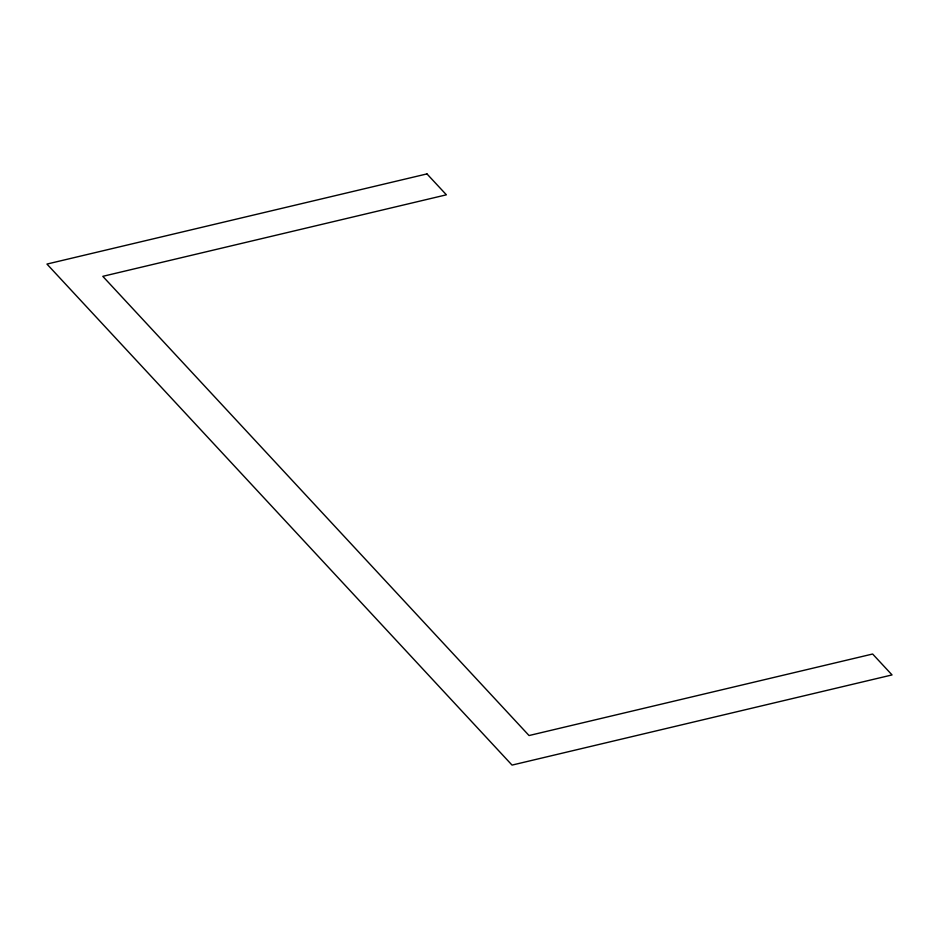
<?xml version="1.0" encoding="UTF-8"?>
<svg xmlns="http://www.w3.org/2000/svg" width="939" height="939" viewBox="0 0 939 939"><rect width="100%" height="100%" fill="white"/><g stroke="black" fill="none" stroke-linecap="round" stroke-linejoin="round"><path stroke-width="1.41" d="M426.963 173.903L46.95 264.07L512.037 765.097L892.05 674.93L872.636 654.014L529.044 735.542L102.797 276.336L446.389 194.819L426.963 173.903"/></g></svg>
